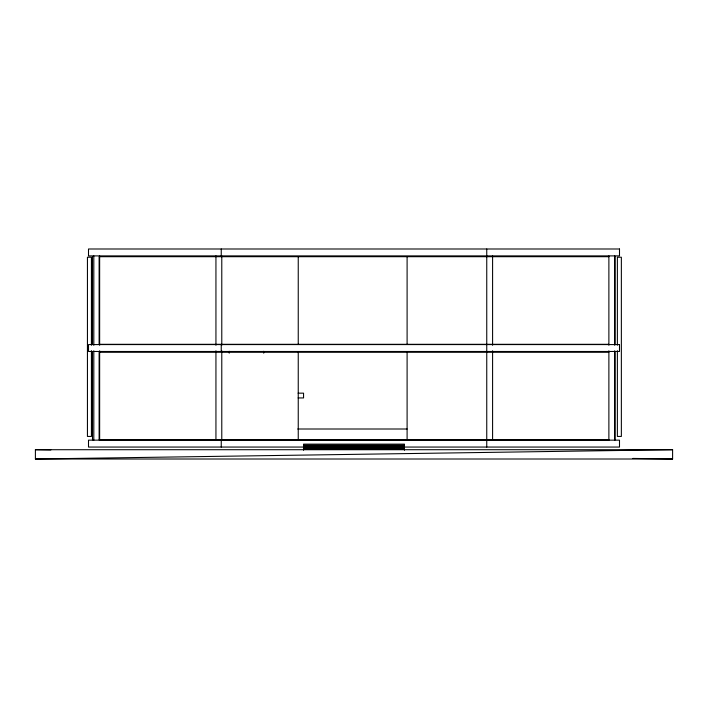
<?xml version="1.0" encoding="UTF-8"?>
<svg xmlns="http://www.w3.org/2000/svg" width="708" height="708" viewBox="0 0 708 708"><rect width="100%" height="100%" fill="white"/><g stroke="black" fill="none" stroke-linecap="round" stroke-linejoin="round"><path stroke-width="1.06" d="M35.4 459.005L672.6 449.713L672.6 459.005L35.4 459.005L35.4 449.713L672.6 449.713M608.88 256.694L99.12 256.694L99.12 344.309L608.88 344.309M608.88 352.274L99.12 352.274L99.12 439.889L608.88 439.889M298.086 393.161L303.555 393.161L303.555 397.94L298.086 397.94M297.741 429.004L407.1 429.004M255.765 439.624L407.1 439.624M303.555 445.332L404.445 445.332M303.555 445.465L404.445 445.465M303.555 446.527L404.445 446.527M303.555 446.659L404.445 446.659M304.219 447.058L88.5 447.058L88.5 440.155L619.5 440.155L619.5 447.058L403.781 447.058M303.555 447.721L404.445 447.721M303.555 448.916L404.445 448.916M303.555 449.049L404.445 449.049M35.4 449.713L50.861 449.934M632.846 458.421L672.6 459.005M617.376 345.185L617.376 257.225L621.359 257.225L621.359 436.438L617.376 436.438L617.376 350.681M614.986 256.694L614.986 344.309M614.986 352.274L614.986 439.889M614.721 255.898L614.721 345.265M614.721 350.787L614.721 440.155M608.88 255.898L608.88 345.265M608.88 350.787L608.88 440.155M492.591 255.898L492.591 345.265M492.591 350.787L492.591 440.155M486.75 248.995L486.75 447.058M407.1 256.694L407.1 344.309M407.1 352.274L407.1 439.889M404.445 450.244L404.445 444.137L303.555 444.137L303.555 450.244M298.245 256.694L298.245 344.309M298.245 352.274L298.245 439.889M263.73 351.265L263.73 353.177M229.215 351.265L229.215 353.177M221.781 255.898L221.781 345.265M221.781 350.787L221.781 440.155M221.25 248.995L221.25 255.898M221.25 344.575L221.25 351.478M221.25 440.155L221.25 447.058M215.94 255.898L215.94 345.265M215.94 350.787L215.94 440.155M99.651 255.898L99.651 345.265M99.651 350.787L99.651 440.155M93.81 255.898L93.81 345.265M93.81 350.787L93.81 440.155M92.483 256.694L92.483 344.309M92.483 352.274L92.483 439.889M91.421 345.185L91.421 257.225L87.438 257.225L87.438 436.438L91.421 436.438L91.421 350.681M619.5 248.995L88.5 248.995L88.5 255.898L619.5 255.898L619.5 248.995M619.5 344.575L88.5 344.575L88.5 351.478L619.5 351.478L619.5 344.575"/></g></svg>
